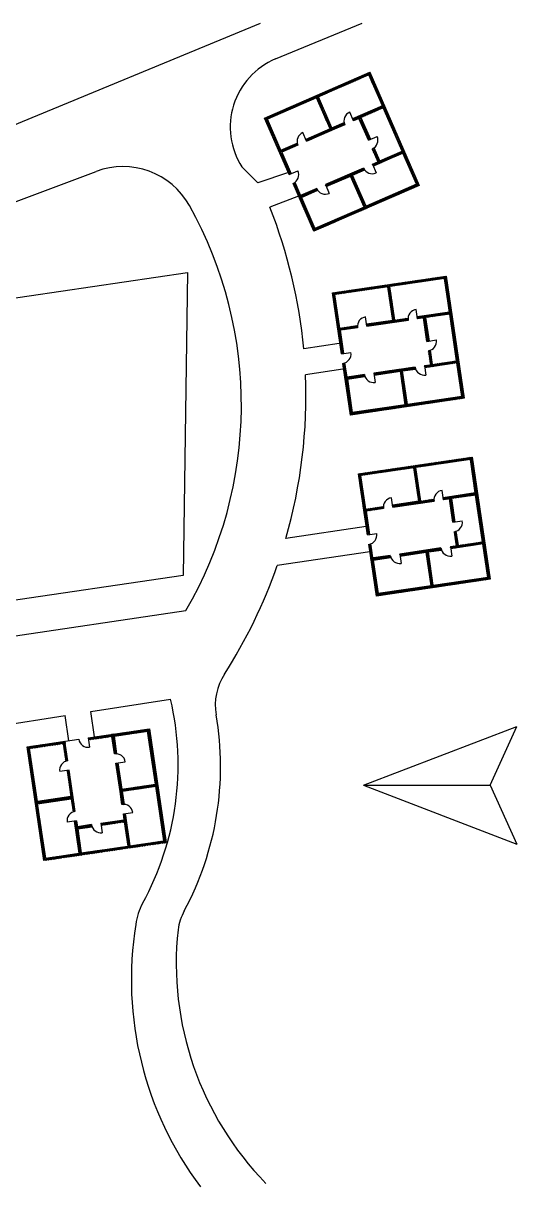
# Model space of a CAD drawing. Header units: millimetres. Extents: x 2008 to 899657, y 1060 to 309990.
# Drawn here: x 812279 to 899657, y 94044 to 300130 of the extents above; entities that cross this region are included whole.
import ezdxf

# ---------------------------------------------------------------- set-up
doc = ezdxf.new("R2010")
doc.units = ezdxf.units.MM
pattern_1 = [(143.386353, (5219256.44, -6038671.57), (-191.729132, -258.03507), []), (143.386353, (5219234.34, -6038521.64), (-191.729132, -258.03507), [])]

msp = doc.modelspace()

# ---------------------------------------------------------------- hatches: boundary and pattern name
at = {"true_color": 0x636466}
h = msp.add_hatch(dxfattribs=at)
h.set_pattern_fill('ANSI32', color=251, scale=33.75, angle=203.5293)
h.set_pattern_definition([(248.529299, (5654984.74, 6260055.75), (299.160381, -117.665728), []), (248.529299, (5654845.8, 6259995.25), (299.160381, -117.665728), [])])
h.paths.add_polyline_path([(882407, 271419), (873674, 291474), (855004, 283345), (859370, 273319), (859713, 273468), (858042, 277305), (860897, 278548, -0.0560014), (860786, 278909), (857893, 277649), (855497, 283151), (864197, 286939), (866593, 281437), (862295, 279565), (862444, 279222), (869202, 282164, -0.0560014), (869091, 282525), (866936, 281587), (864541, 287089), (873480, 290981), (875876, 285479), (870599, 283182), (870749, 282838), (871727, 283264), (873398, 279427), (873741, 279577), (872071, 283414), (876026, 285136), (879369, 277458), (875414, 275736), (874398, 278068, -0.0560014), (874072, 277880), (875070, 275587), (874092, 275161), (874241, 274817), (879518, 277115), (881914, 271613), (872974, 267720), (870578, 273222), (872733, 274160, -0.0560014), (872545, 274487), (865787, 271545), (865937, 271201), (870235, 273073), (872631, 267571), (863930, 263783), (861535, 269285), (864428, 270544, -0.0560014), (864240, 270871), (861042, 269478), (861191, 269135), (863737, 263290)])
h = msp.add_hatch(dxfattribs=at)
h.set_pattern_fill('ANSI32', color=251, scale=33.75, angle=98.38635)
h.set_pattern_definition(pattern_1)
h.paths.add_polyline_path([(860370, 271960, -0.0560014), (860043, 271772), (861042, 269478), (861385, 269628)])
h = msp.add_hatch(dxfattribs=at)
h.set_pattern_fill('ANSI32', color=251, scale=33.75, angle=188.38635)
h.set_pattern_definition([(233.386353, (7061627.38, 4767667.4), (258.03507, -191.729132), []), (233.386353, (7061477.45, 4767645.3), (258.03507, -191.729132), [])])
h.paths.add_polyline_path([(890367, 233705), (887177, 255345), (867031, 252375), (868626, 241557), (868997, 241612), (868386, 245752), (871466, 246206, -0.0560014), (871453, 246582), (868332, 246122), (867456, 252059), (876844, 253443), (877719, 247506), (873081, 246822), (873136, 246452), (880427, 247527, -0.0560014), (880414, 247904), (878090, 247561), (877214, 253498), (886861, 254920), (887736, 248983), (882042, 248144), (882097, 247773), (883153, 247929), (883763, 243788), (884133, 243843), (883523, 247983), (887791, 248612), (889012, 240328), (884744, 239699), (884373, 242215, -0.0560014), (884009, 242119), (884374, 239644), (883318, 239489), (883373, 239118), (889066, 239958), (889942, 234021), (880295, 232599), (879420, 238536), (881745, 238878, -0.0560014), (881649, 239243), (874357, 238168), (874412, 237797), (879050, 238481), (879925, 232544), (870537, 231160), (869662, 237097), (872784, 237557, -0.0560014), (872688, 237922), (869237, 237413), (869292, 237042), (870221, 230735)])
h = msp.add_hatch(dxfattribs=at)
h.set_pattern_fill('ANSI32', color=251, scale=33.75, angle=98.38635)
h.set_pattern_definition(pattern_1)
h.paths.add_polyline_path([(868872, 239887), (869237, 237413), (869607, 237468), (869237, 239984, -0.0560014)])
h = msp.add_hatch(dxfattribs=at)
h.set_pattern_fill('ANSI32', color=251, scale=33.75, angle=188.38635)
h.set_pattern_definition([(233.386353, (7066215.4, 4735613.6), (258.03507, -191.729132), []), (233.386353, (7066065.5, 4735591.5), (258.03507, -191.729132), [])])
h.paths.add_polyline_path([(894955, 201651), (891765, 223291), (871619, 220321), (873214, 209503), (873585, 209558), (872974, 213698), (876055, 214152, -0.0560014), (876042, 214529), (872920, 214068), (872044, 220005), (881432, 221389), (882307, 215452), (877669, 214769), (877724, 214398), (885015, 215473, -0.0560014), (885002, 215850), (882678, 215507), (881802, 221444), (891449, 222866), (892324, 216929), (886630, 216090), (886685, 215719), (887741, 215875), (888351, 211735), (888722, 211789), (888111, 215930), (892379, 216559), (893600, 208274), (889332, 207645), (888962, 210161, -0.0560014), (888597, 210065), (888962, 207591), (887906, 207435), (887961, 207065), (893654, 207904), (894530, 201967), (884883, 200545), (884008, 206482), (886333, 206825, -0.0560014), (886237, 207189), (878945, 206114), (879000, 205744), (883638, 206427), (884513, 200490), (875125, 199106), (874250, 205043), (877372, 205504, -0.0560014), (877276, 205868), (873825, 205359), (873880, 204989), (874810, 198681)])
h = msp.add_hatch(dxfattribs=at)
h.set_pattern_fill('ANSI32', color=251, scale=33.75, angle=98.38635)
h.set_pattern_definition([(143.386353, (5223844.48, -6070725.36), (-191.729132, -258.03507), []), (143.386353, (5223822.38, -6070575.43), (-191.729132, -258.03507), [])])
h.paths.add_polyline_path([(873460, 207834), (873825, 205359), (874196, 205414), (873825, 207930, -0.0560014)])
h = msp.add_hatch(dxfattribs=at)
h.set_pattern_fill('ANSI32', color=251, scale=33.75, angle=98.38635)
h.set_pattern_definition([(143.386353, (5349895.9, -6019440.38), (-191.729132, -258.03507), []), (143.386353, (5349873.8, -6019290.46), (-191.729132, -258.03507), [])])
h.paths.add_polyline_path([(815934, 151820), (837573, 155010), (834603, 175156), (823785, 173561), (823840, 173190), (827980, 173801), (828434, 170721, -0.0560014), (828811, 170734), (828351, 173855), (834288, 174731), (835672, 165343), (829735, 164468), (829051, 169106), (828680, 169051), (829755, 161760, -0.0560014), (830132, 161773), (829789, 164097), (835726, 164973), (837148, 155326), (831211, 154451), (830372, 160145), (830002, 160090), (830157, 159034), (826017, 158424), (826072, 158054), (830212, 158664), (830841, 154396), (822557, 153175), (821928, 157443), (824444, 157814, -0.0560014), (824348, 158178), (821873, 157813), (821717, 158869), (821347, 158814), (822186, 153121), (816249, 152245), (814827, 161892), (820764, 162767), (821107, 160442, -0.0560014), (821471, 160538), (820396, 167830), (820026, 167775), (820710, 163137), (814773, 162262), (813389, 171650), (819326, 172525), (819786, 169403, -0.0560014), (820150, 169499), (819641, 172950), (819271, 172895), (812964, 171966)])

# ---------------------------------------------------------------- linework, layer by layer
for p, q in [((734721, 250793), (854277, 300130)), ((856940, 293809), (872299, 300130)), ((855004, 283345), (873674, 291474)), ((873480, 290981), (864541, 287089)), ((875876, 285479), (873480, 290981)), ((873674, 291474), (882407, 271419)), ((873824, 291131), (873674, 291474)), ((864197, 286939), (855497, 283151)), ((866593, 281437), (864197, 286939)), ((866936, 281587), (864541, 287089)), ((875876, 285479), (870599, 283182)), ((876026, 285136), (872071, 283414)), ((879369, 277458), (876026, 285136)), ((859370, 273319), (855004, 283345)), ((857893, 277649), (855497, 283151)), ((866936, 281587), (869091, 282525)), ((870749, 282838), (870075, 284385)), ((871727, 283264), (870749, 282838)), ((873399, 279425), (871727, 283264)), ((872071, 283414), (873741, 279577)), ((862444, 279222), (861771, 280769)), ((866593, 281437), (862295, 279565)), ((862295, 279565), (866593, 281437)), ((862444, 279222), (869240, 282181)), ((867086, 281243), (862444, 279222)), ((869202, 282164), (867086, 281243)), ((857893, 277649), (860786, 278909)), ((860897, 278548), (858042, 277305)), ((873398, 279427), (874945, 280101)), ((858042, 277305), (859713, 273468)), ((874072, 277880), (875070, 275587)), ((879518, 277115), (874241, 274817)), ((875414, 275736), (874398, 278068)), ((875414, 275736), (879369, 277458)), ((881914, 271613), (879518, 277115)), ((879861, 277264), (879712, 277608)), ((853821, 271861), (850980, 274690)), ((872545, 274487), (865787, 271545)), ((870578, 273222), (872733, 274160)), ((874092, 275161), (875070, 275587)), ((874092, 275161), (874765, 273613)), ((770153, 253159), (825158, 273879)), ((859217, 273670), (853821, 271861)), ((859370, 273319), (860917, 273993)), ((865937, 271201), (870235, 273073)), ((870235, 273073), (872631, 267571)), ((872631, 267571), (870235, 273073)), ((872974, 267720), (870578, 273222)), ((863737, 263290), (860043, 271772)), ((860370, 271960), (861385, 269628)), ((864240, 270871), (861385, 269628)), ((861535, 269285), (864428, 270544)), ((882407, 271419), (863737, 263290)), ((865787, 271545), (866461, 269997)), ((881914, 271613), (872974, 267720)), ((861042, 269478), (855958, 267530)), ((861191, 269135), (861042, 269478)), ((861535, 269285), (863930, 263783)), ((872631, 267571), (863930, 263783)), ((872779, 267230), (872780, 267227)), ((872780, 267227), (872779, 267230)), ((786241, 247884), (841351, 256009)), ((841351, 256009), (840605, 202307)), ((867031, 252375), (887177, 255345)), ((886861, 254920), (877214, 253498)), ((878090, 247561), (877214, 253498)), ((887736, 248983), (886861, 254920)), ((887177, 255345), (890367, 233705)), ((887231, 254974), (887177, 255345)), ((868626, 241557), (867031, 252375)), ((876844, 253443), (867456, 252059)), ((868332, 246122), (867456, 252059)), ((877719, 247506), (876844, 253443)), ((882097, 247773), (881851, 249442)), ((873136, 246452), (872890, 248121)), ((877719, 247506), (873081, 246822)), ((873081, 246822), (877719, 247506)), ((873136, 246452), (880469, 247533)), ((878090, 247561), (880414, 247904)), ((880427, 247527), (878144, 247190)), ((887736, 248983), (882042, 248144)), ((883153, 247929), (882097, 247773)), ((883763, 243787), (883153, 247929)), ((887791, 248612), (883523, 247983)), ((883523, 247983), (884133, 243843)), ((889012, 240328), (887791, 248612)), ((867961, 246068), (868016, 245697)), ((868332, 246122), (871453, 246582)), ((871466, 246206), (868386, 245752)), ((868386, 245752), (868997, 241612)), ((878144, 247190), (873136, 246452)), ((868218, 243392), (861934, 242466)), ((883763, 243788), (885432, 244035)), ((868626, 241557), (870296, 241803)), ((884009, 242119), (884374, 239644)), ((884744, 239699), (884373, 242215)), ((870221, 230735), (868872, 239887)), ((869607, 237468), (869237, 239984)), ((881649, 239243), (874357, 238168)), ((883318, 239489), (884374, 239644)), ((883318, 239489), (883564, 237819)), ((889066, 239958), (883373, 239118)), ((884744, 239699), (889012, 240328)), ((889942, 234021), (889066, 239958)), ((889437, 240012), (889382, 240383)), ((868887, 238857), (862242, 237878)), ((869292, 237042), (869237, 237413)), ((872688, 237922), (869607, 237468)), ((869662, 237097), (872784, 237557)), ((869662, 237097), (870537, 231160)), ((874357, 238168), (874603, 236498)), ((874412, 237797), (879050, 238481)), ((879050, 238481), (879925, 232544)), ((879925, 232544), (879050, 238481)), ((879420, 238536), (881745, 238878)), ((880295, 232599), (879420, 238536)), ((890367, 233705), (870221, 230735)), ((889942, 234021), (880295, 232599)), ((879925, 232544), (870537, 231160)), ((879979, 232177), (879980, 232174)), ((879980, 232174), (879979, 232177)), ((871619, 220321), (891765, 223291)), ((891449, 222866), (881802, 221444)), ((892324, 216929), (891449, 222866)), ((891765, 223291), (894955, 201651)), ((891819, 222921), (891765, 223291)), ((881432, 221389), (872044, 220005)), ((882307, 215452), (881432, 221389)), ((882678, 215507), (881802, 221444)), ((873214, 209503), (871619, 220321)), ((872920, 214068), (872044, 220005)), ((886685, 215719), (886439, 217389)), ((892324, 216929), (886630, 216090)), ((892379, 216559), (888111, 215930)), ((893600, 208274), (892379, 216559)), ((872920, 214068), (876042, 214529)), ((877724, 214398), (877478, 216068)), ((882307, 215452), (877669, 214769)), ((877669, 214769), (882307, 215452)), ((877724, 214398), (885057, 215479)), ((882732, 215137), (877724, 214398)), ((882678, 215507), (885002, 215850)), ((885015, 215473), (882732, 215137)), ((887741, 215875), (886685, 215719)), ((888351, 211733), (887741, 215875)), ((888111, 215930), (888722, 211789)), ((872549, 214014), (872604, 213643)), ((876055, 214152), (872974, 213698)), ((872974, 213698), (873585, 209558)), ((872995, 210986), (858776, 208890)), ((888351, 211735), (890021, 211981)), ((873214, 209503), (874884, 209749)), ((888597, 210065), (888962, 207591)), ((889332, 207645), (888962, 210161)), ((889332, 207645), (893600, 208274)), ((894025, 207959), (893970, 208329)), ((873653, 206529), (857260, 204112)), ((874810, 198681), (873460, 207834)), ((874810, 198681), (873460, 207834)), ((874196, 205414), (873825, 207930)), ((886237, 207189), (878945, 206114)), ((878945, 206114), (879191, 204445)), ((879000, 205744), (883638, 206427)), ((883638, 206427), (884513, 200490)), ((884513, 200490), (883638, 206427)), ((884008, 206482), (886333, 206825)), ((884883, 200545), (884008, 206482)), ((887906, 207435), (888962, 207591)), ((887906, 207435), (888152, 205766)), ((893654, 207904), (887961, 207065)), ((894530, 201967), (893654, 207904)), ((877276, 205868), (873825, 205359)), ((873880, 204989), (873825, 205359)), ((874250, 205043), (877372, 205504)), ((874250, 205043), (875125, 199106)), ((840605, 202307), (793973, 195433)), ((894530, 201967), (884883, 200545)), ((894955, 201651), (874810, 198681)), ((884513, 200490), (875125, 199106)), ((884567, 200123), (884568, 200120)), ((884568, 200120), (884567, 200123)), ((782789, 187511), (841077, 196104)), ((824224, 178215), (838366, 180405)), ((798276, 174196), (819693, 177513)), ((820351, 173055), (819693, 177513)), ((824886, 173723), (824224, 178215)), ((872515, 165145), (899657, 175576)), ((894959, 165145), (899657, 175576)), ((812964, 171966), (822116, 173315)), ((823785, 173561), (834603, 175156)), ((823785, 173561), (824032, 171891)), ((827980, 173801), (823840, 173190)), ((828296, 174226), (827926, 174171)), ((828434, 170721), (827980, 173801)), ((828351, 173855), (834288, 174731)), ((828351, 173855), (828811, 170734)), ((835672, 165343), (834288, 174731)), ((834603, 175156), (837573, 155010)), ((815934, 151820), (812964, 171966)), ((819326, 172525), (813389, 171650)), ((814773, 162262), (813389, 171650)), ((819271, 172895), (819641, 172950)), ((819326, 172525), (819786, 169403)), ((820150, 169499), (819641, 172950)), ((819641, 172950), (819696, 172580)), ((828680, 169051), (830350, 169297)), ((829419, 164043), (828680, 169051)), ((828680, 169051), (829762, 161718)), ((829735, 164468), (829051, 169106)), ((829051, 169106), (829735, 164468)), ((820396, 167830), (818727, 167584)), ((820026, 167775), (820710, 163137)), ((821471, 160538), (820396, 167830)), ((829735, 164468), (835672, 165343)), ((829789, 164097), (835726, 164973)), ((837148, 155326), (835726, 164973)), ((872515, 165145), (899657, 154714)), ((872515, 165145), (894959, 165145)), ((894959, 165145), (899657, 154714)), ((820710, 163137), (814773, 162262)), ((814773, 162262), (820710, 163137)), ((829755, 161760), (829419, 164043)), ((829789, 164097), (830132, 161773)), ((814405, 162208), (814402, 162207)), ((814402, 162207), (814405, 162208)), ((814827, 161892), (820764, 162767)), ((816249, 152245), (814827, 161892)), ((820764, 162767), (821107, 160442)), ((821717, 158869), (820048, 158623)), ((822186, 153121), (821347, 158814)), ((821717, 158869), (821873, 157813)), ((826015, 158424), (830157, 159034)), ((830002, 160090), (831671, 160336)), ((830157, 159034), (830002, 160090)), ((831211, 154451), (830372, 160145)), ((824348, 158178), (821873, 157813)), ((821928, 157443), (824444, 157814)), ((821928, 157443), (822557, 153175)), ((826017, 158424), (826263, 156755)), ((830212, 158664), (826072, 158054)), ((830841, 154396), (830212, 158664)), ((837573, 155010), (815934, 151820)), ((831211, 154451), (837148, 155326)), ((837203, 154956), (837573, 155010)), ((816249, 152245), (822186, 153121)), ((822241, 152750), (822611, 152805)), ((822557, 153175), (830841, 154396))]:
    msp.add_line(p, q)
for centre, radius, start, end in [((862040, 281730), 13112, 112.8927, 212.47852), ((870749, 282838), 1688, 113.5293, 203.5293), ((862444, 279222), 1688, 113.5293, 203.5293), ((873398, 279427), 1688, 293.5293, 23.5293), ((829917, 261245), 13500, 29.18285, 110.64053), ((874092, 275161), 1688, 203.5293, 293.5293), ((859370, 273319), 1688, 293.5293, 23.5293), ((865787, 271545), 1688, 203.5293, 293.5293), ((778476, 232516), 72420, 329.81573, 29.18285), ((771168, 234066), 91155, 5.28706, 21.5375), ((882097, 247773), 1688, 98.38635, 188.38635), ((873136, 246452), 1688, 98.38635, 188.38635), ((883763, 243788), 1688, 278.38635, 8.38635), ((868626, 241557), 1688, 278.38635, 8.38635), ((883318, 239489), 1688, 188.38635, 278.38635), ((771168, 234066), 91155, 343.96684, 2.39626), ((874357, 238168), 1688, 188.38635, 278.38635), ((886685, 215719), 1688, 98.38635, 188.38635), ((877724, 214398), 1688, 98.38635, 188.38635), ((888351, 211735), 1688, 278.38635, 8.38635), ((873214, 209503), 1688, 278.38635, 8.38635), ((887906, 207435), 1688, 188.38635, 278.38635), ((771168, 234066), 91155, 327.30917, 340.81552), ((878945, 206114), 1688, 188.38635, 278.38635), ((856404, 179365), 10125, 147.30917, 189.79573), ((788760, 168788), 50948, 331.18195, 13.1803), ((793256, 168462), 53957, 331.74034, 9.79573), ((823785, 173561), 1688, 188.38635, 278.38635), ((820396, 167830), 1688, 98.38635, 188.38635), ((828680, 169051), 1688, 8.38635, 98.38635), ((830002, 160090), 1688, 8.38635, 98.38635), ((821717, 158869), 1688, 98.38635, 188.38635), ((826017, 158424), 1688, 188.38635, 278.38635), ((842270, 139350), 10125, 151.18195, 173.37779), ((849701, 138121), 10125, 151.74034, 171.78962), ((892354, 130684), 60939, 170.74508, 216.96013), ((829232, 140863), 3000, 352.76064, 353.37779), ((895220, 133640), 55856, 173.90835, 224.28047)]:
    msp.add_arc(centre, radius, start, end)

doc.saveas('drawing.dxf')
